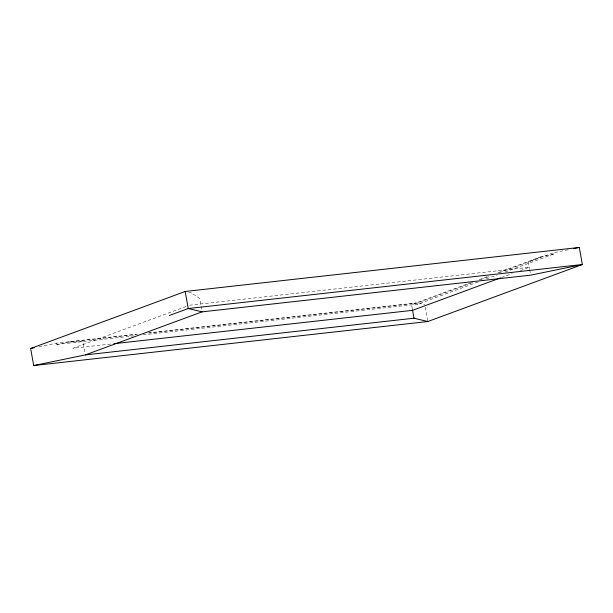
<?xml version="1.0" encoding="UTF-8"?>
<svg xmlns="http://www.w3.org/2000/svg" width="613" height="613" viewBox="0 0 613 613"><rect width="100%" height="100%" fill="white"/><g stroke="black" fill="none" stroke-linecap="round" stroke-linejoin="round"><path stroke-width="0.46" stroke-dasharray="3.06 2.3" d="M568.213 249.744L553.416 252.786L553.646 254.096L541.708 256.556L528.36 262.027L529.525 268.586M186.084 306.531L72.962 348.261L111.964 343.908M471.152 282.585L414.878 303.343L411.645 305.082L412.311 308.837M479.19 279.62L489.013 275.996M497.94 272.701L541.708 256.556M472.608 282.593L417.844 302.799L148.775 332.851M480.692 279.612L490.569 275.973M499.549 272.662L553.416 252.786M478.232 281.919L418.081 304.117L142.354 334.905M486.316 278.938L497.089 274.969M505.166 271.988L553.646 254.096M501.465 277.543L512.238 273.567M520.314 270.586L529.295 267.276L189.67 305.205M38.971 346.766L56.549 343.15L139.266 333.916M56.549 343.15L56.779 344.46L68.717 342.008L136.239 334.468M148.607 333.081L414.878 303.343L418.081 304.117L417.844 302.799L424.786 304.462M56.779 344.46L133.795 335.863M68.717 342.008L83.008 341.786L85.008 353.034M188.643 292.301L192.114 293.137L192.352 294.447L195.547 295.213L199.723 298.73L200.888 305.289M529.693 269.528L530.36 273.275M425.269 307.159L427.828 321.526M201.056 306.232L201.723 309.979"/><path stroke-width="0.92" d="M30.65 348.483L185.172 291.474L579.308 247.453L582.35 264.517L427.828 321.526L33.692 365.547L30.65 348.483L34.351 347.717M169.311 315.511L188.214 308.538L582.35 264.517L530.697 275.153L202.06 311.856L85.345 354.912L33.692 365.547M500.56 277.873L412.58 310.331L113.865 343.694M573.76 248.594L579.308 247.453M85.345 354.912L413.982 318.208L427.828 321.526M202.06 311.856L188.214 308.538L185.172 291.474M412.48 309.772L413.982 318.208"/></g></svg>
